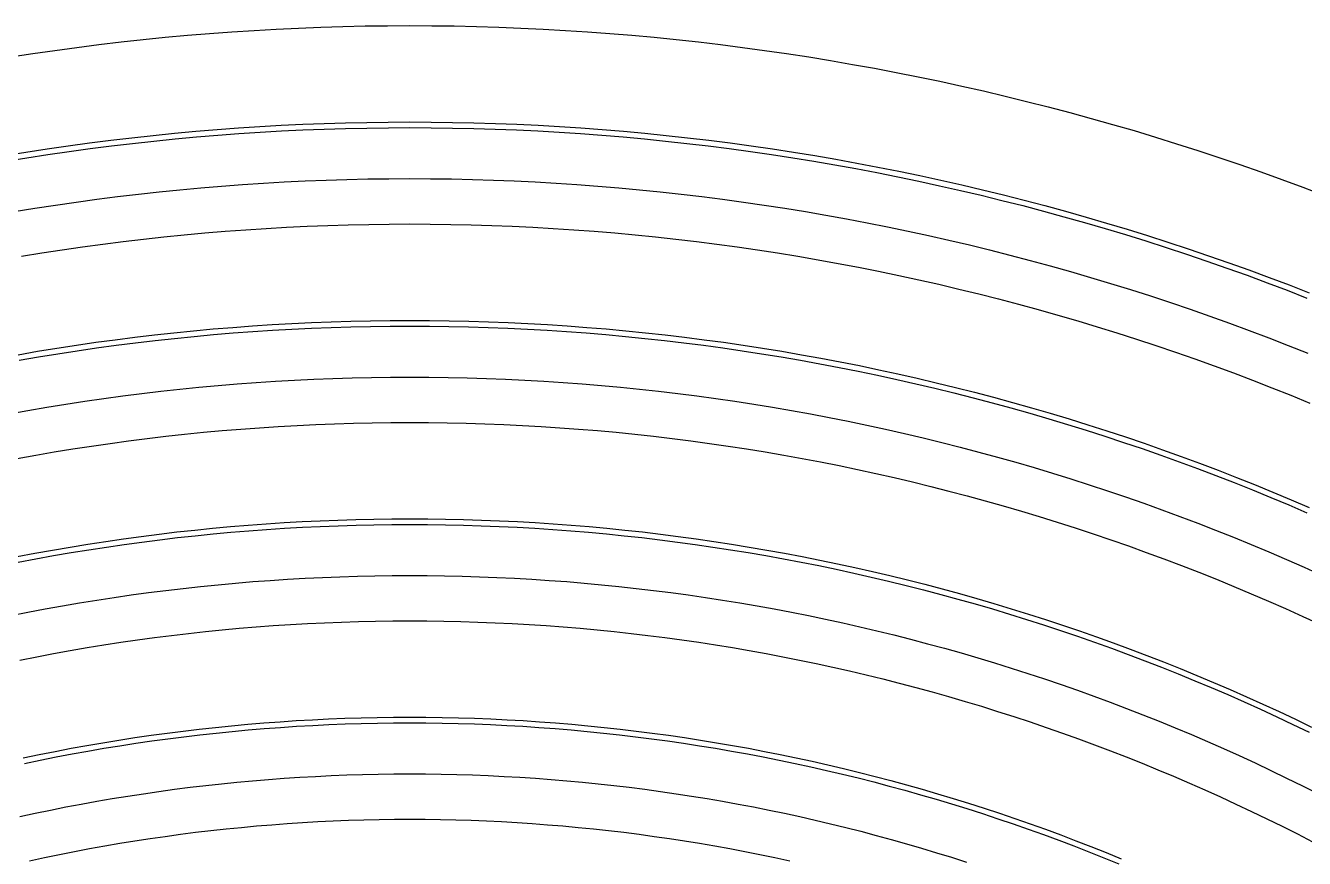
# Model space of a CAD drawing. Header units: metres. Extents: x 10 to 1210, y 10 to 2773.
# Drawn here: x 392.2 to 617.9, y 763.1 to 910 of the extents above; entities that cross this region are included whole.
import ezdxf

# ---------------------------------------------------------------- set-up
doc = ezdxf.new("R2010")
doc.units = ezdxf.units.M
for name, color, linetype in [('ACIKLIK', 5, 'Continuous'), ('CAM_SABLON', 4, 'Continuous'), ('DIS_KENAR_V91_Z3', 1, 'Continuous'), ('LAMBA_T4_Z4', 3, 'Continuous')]:
    doc.layers.add(name, color=color, linetype=linetype)

msp = doc.modelspace()

# ---------------------------------------------------------------- linework, layer by layer
at = {"layer": 'ACIKLIK'}
for points in [[(390.18, 877.2), (393.83, 877.79), (397.48, 878.35), (401.13, 878.88), (404.79, 879.38), (408.45, 879.85), (412.12, 880.28), (415.78, 880.68), (419.46, 881.05), (423.13, 881.39), (426.81, 881.7), (430.49, 881.97), (434.18, 882.21), (437.86, 882.42), (441.55, 882.6), (445.24, 882.74), (448.93, 882.85), (452.62, 882.94), (456.31, 882.98), (460, 883), (463.69, 882.98), (467.38, 882.94), (471.07, 882.85), (474.76, 882.74), (478.45, 882.6), (482.14, 882.42), (485.82, 882.21), (489.51, 881.97), (493.19, 881.7), (496.87, 881.39), (500.54, 881.05), (504.22, 880.68), (507.88, 880.28), (511.55, 879.85), (515.21, 879.38), (518.87, 878.88), (522.52, 878.35), (526.17, 877.79), (529.82, 877.2), (533.45, 876.57), (537.09, 875.92), (540.71, 875.23), (544.33, 874.51), (547.95, 873.76), (551.55, 872.97), (555.15, 872.16), (558.75, 871.31), (562.33, 870.43), (565.91, 869.53), (569.48, 868.59), (573.04, 867.62), (576.59, 866.61), (580.14, 865.58), (583.67, 864.52), (587.2, 863.42), (590.71, 862.3), (594.22, 861.14), (597.72, 859.95), (601.2, 858.74), (604.67, 857.49), (608.14, 856.21), (611.59, 854.9), (615.03, 853.57), (618.46, 852.2)], [(389.29, 841.5), (392.62, 842.11), (395.96, 842.68), (399.3, 843.22), (402.65, 843.74), (406, 844.22), (409.36, 844.68), (412.71, 845.11), (416.08, 845.51), (419.44, 845.87), (422.81, 846.21), (426.18, 846.52), (429.56, 846.8), (432.93, 847.05), (436.31, 847.28), (439.69, 847.47), (443.08, 847.63), (446.46, 847.76), (449.84, 847.87), (453.23, 847.94), (456.61, 847.98), (460, 848), (463.39, 847.98), (466.77, 847.94), (470.16, 847.87), (473.54, 847.76), (476.92, 847.63), (480.31, 847.47), (483.69, 847.28), (487.07, 847.05), (490.44, 846.8), (493.82, 846.52), (497.19, 846.21), (500.56, 845.87), (503.92, 845.51), (507.29, 845.11), (510.64, 844.68), (514, 844.22), (517.35, 843.74), (520.7, 843.22), (524.04, 842.68), (527.38, 842.11), (530.71, 841.5), (534.03, 840.87), (537.35, 840.21), (540.67, 839.52), (543.98, 838.8), (547.28, 838.06), (550.58, 837.28), (553.87, 836.47), (557.15, 835.64), (560.42, 834.78), (563.69, 833.89), (566.95, 832.97), (570.2, 832.02), (573.44, 831.05), (576.67, 830.04), (579.9, 829.01), (583.11, 827.95), (586.32, 826.86), (589.52, 825.74), (592.7, 824.6), (595.88, 823.43), (599.05, 822.23), (602.2, 821), (605.35, 819.75), (608.48, 818.47), (611.6, 817.16), (614.71, 815.82), (617.81, 814.46), (620.9, 813.06)], [(389.62, 805.91), (392.64, 806.51), (395.67, 807.09), (398.7, 807.64), (401.74, 808.16), (404.78, 808.65), (407.82, 809.12), (410.87, 809.56), (413.92, 809.98), (416.98, 810.37), (420.04, 810.73), (423.1, 811.07), (426.17, 811.37), (429.23, 811.66), (432.3, 811.91), (435.38, 812.14), (438.45, 812.34), (441.53, 812.52), (444.6, 812.66), (447.68, 812.78), (450.76, 812.88), (453.84, 812.95), (456.92, 812.99), (460, 813), (463.08, 812.99), (466.16, 812.95), (469.24, 812.88), (472.32, 812.78), (475.4, 812.66), (478.47, 812.52), (481.55, 812.34), (484.62, 812.14), (487.7, 811.91), (490.77, 811.66), (493.83, 811.37), (496.9, 811.07), (499.96, 810.73), (503.02, 810.37), (506.08, 809.98), (509.13, 809.56), (512.18, 809.12), (515.22, 808.65), (518.26, 808.16), (521.3, 807.64), (524.33, 807.09), (527.36, 806.51), (530.38, 805.91), (533.39, 805.29), (536.4, 804.63), (539.41, 803.95), (542.41, 803.25), (545.4, 802.51), (548.38, 801.76), (551.36, 800.97), (554.34, 800.16), (557.3, 799.33), (560.26, 798.46), (563.21, 797.58), (566.15, 796.66), (569.08, 795.72), (572.01, 794.76), (574.93, 793.77), (577.83, 792.75), (580.73, 791.71), (583.62, 790.65), (586.5, 789.55), (589.37, 788.44), (592.24, 787.3), (595.09, 786.13), (597.93, 784.94), (600.76, 783.72), (603.58, 782.48), (606.39, 781.22), (609.18, 779.93), (611.97, 778.61), (614.74, 777.27), (617.51, 775.91), (620.26, 774.53)], [(391.17, 770.46), (393.88, 771.05), (396.6, 771.62), (399.32, 772.16), (402.05, 772.67), (404.78, 773.17), (407.51, 773.64), (410.25, 774.08), (413, 774.51), (415.74, 774.9), (418.49, 775.28), (421.25, 775.63), (424, 775.96), (426.76, 776.26), (429.52, 776.54), (432.28, 776.79), (435.05, 777.02), (437.82, 777.23), (440.59, 777.41), (443.36, 777.56), (446.13, 777.7), (448.9, 777.81), (451.68, 777.89), (454.45, 777.95), (457.22, 777.99), (460, 778), (462.78, 777.99), (465.55, 777.95), (468.32, 777.89), (471.1, 777.81), (473.87, 777.7), (476.64, 777.56), (479.41, 777.41), (482.18, 777.23), (484.95, 777.02), (487.72, 776.79), (490.48, 776.54), (493.24, 776.26), (496, 775.96), (498.75, 775.63), (501.51, 775.28), (504.26, 774.9), (507, 774.51), (509.75, 774.08), (512.49, 773.64), (515.22, 773.17), (517.95, 772.67), (520.68, 772.16), (523.4, 771.62), (526.12, 771.05), (528.83, 770.46), (531.53, 769.85), (534.24, 769.21), (536.93, 768.55), (539.62, 767.87), (542.3, 767.16), (544.98, 766.43), (547.65, 765.68), (550.32, 764.9), (552.97, 764.1), (555.62, 763.28), (558.27, 762.44)]]:
    msp.add_lwpolyline(points, dxfattribs=at)
at = {"layer": 'CAM_SABLON'}
for points in [[(388.7, 886.08), (392.42, 886.68), (396.15, 887.25), (399.88, 887.8), (403.61, 888.3), (407.35, 888.78), (411.1, 889.22), (414.84, 889.63), (418.59, 890.01), (422.35, 890.36), (426.11, 890.67), (429.87, 890.95), (433.63, 891.19), (437.39, 891.41), (441.16, 891.59), (444.92, 891.74), (448.69, 891.85), (452.46, 891.93), (456.23, 891.98), (460, 892), (463.77, 891.98), (467.54, 891.93), (471.31, 891.85), (475.08, 891.74), (478.84, 891.59), (482.61, 891.41), (486.37, 891.19), (490.13, 890.95), (493.89, 890.67), (497.65, 890.36), (501.41, 890.01), (505.16, 889.63), (508.9, 889.22), (512.65, 888.78), (516.39, 888.3), (520.12, 887.8), (523.85, 887.25), (527.58, 886.68), (531.3, 886.08), (535.02, 885.44), (538.73, 884.77), (542.43, 884.06), (546.13, 883.33), (549.82, 882.56), (553.5, 881.76), (557.18, 880.93), (560.85, 880.06), (564.51, 879.17), (568.16, 878.24), (571.81, 877.28), (575.45, 876.29), (579.08, 875.26), (582.69, 874.21), (586.3, 873.12), (589.9, 872.01), (593.5, 870.86), (597.08, 869.68), (600.65, 868.46), (604.2, 867.22), (607.75, 865.95), (611.29, 864.64), (614.81, 863.31), (618.33, 861.94)], [(391.06, 850.97), (394.48, 851.56), (397.9, 852.11), (401.32, 852.64), (404.75, 853.14), (408.18, 853.6), (411.62, 854.04), (415.06, 854.45), (418.5, 854.83), (421.95, 855.17), (425.4, 855.49), (428.85, 855.78), (432.31, 856.03), (435.76, 856.26), (439.22, 856.46), (442.68, 856.62), (446.14, 856.76), (449.61, 856.86), (453.07, 856.94), (456.54, 856.98), (460, 857), (463.46, 856.98), (466.93, 856.94), (470.39, 856.86), (473.86, 856.76), (477.32, 856.62), (480.78, 856.46), (484.24, 856.26), (487.69, 856.03), (491.15, 855.78), (494.6, 855.49), (498.05, 855.17), (501.5, 854.83), (504.94, 854.45), (508.38, 854.04), (511.82, 853.6), (515.25, 853.14), (518.68, 852.64), (522.1, 852.11), (525.52, 851.56), (528.94, 850.97), (532.35, 850.35), (535.75, 849.71), (539.15, 849.03), (542.54, 848.32), (545.93, 847.59), (549.31, 846.82), (552.68, 846.03), (556.04, 845.21), (559.4, 844.35), (562.75, 843.47), (566.09, 842.56), (569.43, 841.62), (572.75, 840.65), (576.07, 839.65), (579.38, 838.63), (582.68, 837.57), (585.97, 836.48), (589.25, 835.37), (592.52, 834.23), (595.78, 833.06), (599.03, 831.86), (602.27, 830.63), (605.5, 829.38), (608.72, 828.09), (611.93, 826.78), (615.12, 825.44), (618.3, 824.07)], [(390.93, 815.35), (394.03, 815.94), (397.14, 816.5), (400.25, 817.04), (403.37, 817.54), (406.49, 818.02), (409.62, 818.48), (412.75, 818.9), (415.88, 819.3), (419.02, 819.67), (422.16, 820.02), (425.3, 820.33), (428.45, 820.62), (431.6, 820.88), (434.75, 821.12), (437.9, 821.32), (441.05, 821.5), (444.21, 821.66), (447.37, 821.78), (450.52, 821.88), (453.68, 821.94), (456.84, 821.99), (460, 822), (463.16, 821.99), (466.32, 821.94), (469.48, 821.88), (472.63, 821.78), (475.79, 821.66), (478.95, 821.5), (482.1, 821.32), (485.25, 821.12), (488.4, 820.88), (491.55, 820.62), (494.7, 820.33), (497.84, 820.02), (500.98, 819.67), (504.12, 819.3), (507.25, 818.9), (510.38, 818.48), (513.51, 818.02), (516.63, 817.54), (519.75, 817.04), (522.86, 816.5), (525.97, 815.94), (529.07, 815.35), (532.17, 814.73), (535.26, 814.09), (538.35, 813.42), (541.43, 812.72), (544.51, 812), (547.58, 811.25), (550.64, 810.47), (553.69, 809.66), (556.74, 808.83), (559.78, 807.98), (562.81, 807.09), (565.84, 806.18), (568.86, 805.25), (571.86, 804.28), (574.86, 803.29), (577.86, 802.28), (580.84, 801.24), (583.81, 800.17), (586.78, 799.08), (589.73, 797.96), (592.67, 796.81), (595.61, 795.64), (598.53, 794.44), (601.44, 793.22), (604.35, 791.98), (607.24, 790.7), (610.12, 789.41), (612.99, 788.08), (615.84, 786.74), (618.69, 785.36)], [(392.01, 779.85), (394.81, 780.44), (397.61, 780.99), (400.41, 781.52), (403.22, 782.03), (406.03, 782.52), (408.85, 782.97), (411.67, 783.41), (414.49, 783.82), (417.32, 784.2), (420.15, 784.56), (422.98, 784.9), (425.82, 785.21), (428.66, 785.49), (431.5, 785.76), (434.34, 785.99), (437.19, 786.2), (440.04, 786.39), (442.89, 786.55), (445.74, 786.69), (448.59, 786.8), (451.44, 786.89), (454.29, 786.95), (457.15, 786.99), (460, 787), (462.85, 786.99), (465.71, 786.95), (468.56, 786.89), (471.41, 786.8), (474.26, 786.69), (477.11, 786.55), (479.96, 786.39), (482.81, 786.2), (485.66, 785.99), (488.5, 785.76), (491.34, 785.49), (494.18, 785.21), (497.02, 784.9), (499.85, 784.56), (502.68, 784.2), (505.51, 783.82), (508.33, 783.41), (511.15, 782.97), (513.97, 782.52), (516.78, 782.03), (519.59, 781.52), (522.39, 780.99), (525.19, 780.44), (527.99, 779.85), (530.78, 779.25), (533.56, 778.62), (536.34, 777.96), (539.11, 777.29), (541.87, 776.58), (544.63, 775.86), (547.39, 775.11), (550.13, 774.33), (552.87, 773.53), (555.61, 772.71), (558.33, 771.87), (561.05, 771), (563.76, 770.1), (566.46, 769.18), (569.15, 768.24), (571.84, 767.28), (574.52, 766.29), (577.19, 765.28), (579.85, 764.25), (582.5, 763.19), (585.14, 762.11)]]:
    msp.add_lwpolyline(points, dxfattribs=at)
at = {"layer": 'DIS_KENAR_V91_Z3'}
for points in [[(389.6, 904.46), (393.49, 905.06), (397.37, 905.62), (401.26, 906.15), (405.16, 906.65), (409.06, 907.11), (412.96, 907.53), (416.87, 907.93), (420.78, 908.29), (424.69, 908.61), (428.61, 908.9), (432.53, 909.16), (436.45, 909.38), (440.37, 909.57), (444.3, 909.73), (448.22, 909.85), (452.15, 909.93), (456.07, 909.98), (460, 910), (463.93, 909.98), (467.85, 909.93), (471.78, 909.85), (475.7, 909.73), (479.63, 909.57), (483.55, 909.38), (487.47, 909.16), (491.39, 908.9), (495.31, 908.61), (499.22, 908.29), (503.13, 907.93), (507.04, 907.53), (510.94, 907.11), (514.84, 906.65), (518.74, 906.15), (522.63, 905.62), (526.51, 905.06), (530.4, 904.46), (534.27, 903.83), (538.14, 903.16), (542.01, 902.46), (545.86, 901.73), (549.72, 900.97), (553.56, 900.17), (557.4, 899.33), (561.23, 898.47), (565.05, 897.57), (568.86, 896.63), (572.67, 895.67), (576.47, 894.67), (580.26, 893.63), (584.04, 892.57), (587.81, 891.47), (591.57, 890.34), (595.32, 889.17), (599.06, 887.98), (602.79, 886.75), (606.51, 885.48), (610.21, 884.19), (613.91, 882.86), (617.59, 881.5), (621.27, 880.11)], [(391.51, 869.31), (395.08, 869.89), (398.66, 870.44), (402.24, 870.96), (405.83, 871.45), (409.42, 871.91), (413.02, 872.33), (416.62, 872.73), (420.22, 873.09), (423.83, 873.42), (427.44, 873.72), (431.05, 873.99), (434.66, 874.23), (438.28, 874.43), (441.9, 874.61), (445.52, 874.75), (449.14, 874.86), (452.76, 874.94), (456.38, 874.98), (460, 875), (463.62, 874.98), (467.24, 874.94), (470.86, 874.86), (474.48, 874.75), (478.1, 874.61), (481.72, 874.43), (485.34, 874.23), (488.95, 873.99), (492.56, 873.72), (496.17, 873.42), (499.78, 873.09), (503.38, 872.73), (506.98, 872.33), (510.58, 871.91), (514.17, 871.45), (517.76, 870.96), (521.34, 870.44), (524.92, 869.89), (528.49, 869.31), (532.06, 868.7), (535.63, 868.05), (539.19, 867.38), (542.74, 866.67), (546.28, 865.93), (549.82, 865.16), (553.35, 864.36), (556.88, 863.53), (560.4, 862.67), (563.91, 861.78), (567.41, 860.86), (570.9, 859.91), (574.39, 858.92), (577.87, 857.91), (581.33, 856.87), (584.79, 855.79), (588.24, 854.69), (591.68, 853.55), (595.11, 852.39), (598.53, 851.2), (601.94, 849.97), (605.34, 848.72), (608.72, 847.44), (612.1, 846.12), (615.46, 844.78), (618.81, 843.41)], [(390.75, 833.64), (394.01, 834.23), (397.28, 834.79), (400.55, 835.32), (403.83, 835.83), (407.11, 836.3), (410.4, 836.75), (413.69, 837.17), (416.98, 837.56), (420.28, 837.92), (423.58, 838.25), (426.88, 838.55), (430.19, 838.83), (433.49, 839.07), (436.8, 839.29), (440.11, 839.48), (443.42, 839.64), (446.74, 839.77), (450.05, 839.87), (453.37, 839.94), (456.68, 839.99), (460, 840), (463.32, 839.99), (466.63, 839.94), (469.95, 839.87), (473.26, 839.77), (476.58, 839.64), (479.89, 839.48), (483.2, 839.29), (486.51, 839.07), (489.81, 838.83), (493.12, 838.55), (496.42, 838.25), (499.72, 837.92), (503.02, 837.56), (506.31, 837.17), (509.6, 836.75), (512.89, 836.3), (516.17, 835.83), (519.45, 835.32), (522.72, 834.79), (525.99, 834.23), (529.25, 833.64), (532.51, 833.02), (535.76, 832.37), (539.01, 831.7), (542.25, 830.99), (545.48, 830.26), (548.71, 829.5), (551.93, 828.71), (555.14, 827.9), (558.35, 827.05), (561.55, 826.18), (564.74, 825.28), (567.93, 824.35), (571.1, 823.4), (574.27, 822.41), (577.43, 821.4), (580.58, 820.36), (583.72, 819.3), (586.85, 818.2), (589.97, 817.08), (593.08, 815.94), (596.18, 814.76), (599.27, 813.56), (602.35, 812.33), (605.42, 811.07), (608.48, 809.79), (611.52, 808.48), (614.56, 807.15), (617.58, 805.79), (620.59, 804.4)], [(391.22, 798.07), (394.17, 798.66), (397.13, 799.22), (400.09, 799.76), (403.06, 800.27), (406.03, 800.75), (409.01, 801.21), (411.99, 801.64), (414.97, 802.05), (417.96, 802.43), (420.94, 802.78), (423.94, 803.11), (426.93, 803.41), (429.93, 803.69), (432.93, 803.94), (435.93, 804.16), (438.94, 804.36), (441.94, 804.53), (444.95, 804.67), (447.96, 804.79), (450.97, 804.88), (453.98, 804.95), (456.99, 804.99), (460, 805), (463.01, 804.99), (466.02, 804.95), (469.03, 804.88), (472.04, 804.79), (475.05, 804.67), (478.06, 804.53), (481.06, 804.36), (484.07, 804.16), (487.07, 803.94), (490.07, 803.69), (493.07, 803.41), (496.06, 803.11), (499.06, 802.78), (502.04, 802.43), (505.03, 802.05), (508.01, 801.64), (510.99, 801.21), (513.97, 800.75), (516.94, 800.27), (519.91, 799.76), (522.87, 799.22), (525.83, 798.66), (528.78, 798.07), (531.73, 797.46), (534.67, 796.82), (537.61, 796.16), (540.54, 795.47), (543.46, 794.75), (546.38, 794.01), (549.29, 793.24), (552.2, 792.45), (555.09, 791.64), (557.99, 790.79), (560.87, 789.93), (563.74, 789.03), (566.61, 788.11), (569.47, 787.17), (572.32, 786.2), (575.16, 785.21), (578, 784.19), (580.82, 783.15), (583.64, 782.09), (586.44, 780.99), (589.24, 779.88), (592.03, 778.74), (594.8, 777.57), (597.57, 776.39), (600.32, 775.17), (603.07, 773.94), (605.8, 772.68), (608.53, 771.39), (611.24, 770.08), (613.94, 768.75), (616.63, 767.4), (619.3, 766.02)], [(392.9, 762.65), (395.55, 763.23), (398.2, 763.78), (400.85, 764.3), (403.51, 764.81), (406.17, 765.29), (408.84, 765.75), (411.51, 766.18), (414.18, 766.59), (416.86, 766.98), (419.54, 767.35), (422.22, 767.69), (424.91, 768.01), (427.6, 768.3), (430.29, 768.57), (432.98, 768.82), (435.68, 769.04), (438.38, 769.24), (441.07, 769.42), (443.78, 769.58), (446.48, 769.7), (449.18, 769.81), (451.89, 769.89), (454.59, 769.95), (457.29, 769.99), (460, 770), (462.71, 769.99), (465.41, 769.95), (468.11, 769.89), (470.82, 769.81), (473.52, 769.7), (476.22, 769.58), (478.93, 769.42), (481.62, 769.24), (484.32, 769.04), (487.02, 768.82), (489.71, 768.57), (492.4, 768.3), (495.09, 768.01), (497.78, 767.69), (500.46, 767.35), (503.14, 766.98), (505.82, 766.59), (508.49, 766.18), (511.16, 765.75), (513.83, 765.29), (516.49, 764.81), (519.15, 764.3), (521.8, 763.78), (524.45, 763.23), (527.1, 762.65)]]:
    msp.add_lwpolyline(points, dxfattribs=at)
at = {"layer": 'LAMBA_T4_Z4'}
for points in [[(388.53, 887.06), (392.26, 887.67), (396, 888.24), (399.74, 888.79), (403.48, 889.3), (407.23, 889.77), (410.98, 890.22), (414.74, 890.63), (418.5, 891.01), (422.26, 891.35), (426.03, 891.67), (429.8, 891.95), (433.57, 892.19), (437.34, 892.41), (441.11, 892.59), (444.89, 892.74), (448.67, 892.85), (452.44, 892.93), (456.22, 892.98), (460, 893), (463.78, 892.98), (467.56, 892.93), (471.33, 892.85), (475.11, 892.74), (478.89, 892.59), (482.66, 892.41), (486.43, 892.19), (490.2, 891.95), (493.97, 891.67), (497.74, 891.35), (501.5, 891.01), (505.26, 890.63), (509.02, 890.22), (512.77, 889.77), (516.52, 889.3), (520.26, 888.79), (524, 888.24), (527.74, 887.67), (531.47, 887.06), (535.19, 886.42), (538.91, 885.75), (542.62, 885.04), (546.33, 884.31), (550.03, 883.54), (553.72, 882.74), (557.4, 881.9), (561.08, 881.04), (564.75, 880.14), (568.41, 879.21), (572.07, 878.25), (575.71, 877.25), (579.35, 876.23), (582.98, 875.17), (586.6, 874.08), (590.21, 872.96), (593.8, 871.81), (597.39, 870.62), (600.97, 869.41), (604.54, 868.16), (608.09, 866.89), (611.64, 865.58), (615.17, 864.24), (618.69, 862.87)], [(390.89, 851.95), (394.31, 852.54), (397.74, 853.1), (401.17, 853.63), (404.61, 854.13), (408.05, 854.59), (411.5, 855.03), (414.95, 855.44), (418.4, 855.82), (421.85, 856.17), (425.31, 856.49), (428.77, 856.77), (432.24, 857.03), (435.7, 857.26), (439.17, 857.45), (442.64, 857.62), (446.11, 857.76), (449.58, 857.86), (453.05, 857.94), (456.53, 857.98), (460, 858), (463.47, 857.98), (466.95, 857.94), (470.42, 857.86), (473.89, 857.76), (477.36, 857.62), (480.83, 857.45), (484.3, 857.26), (487.76, 857.03), (491.23, 856.77), (494.69, 856.49), (498.15, 856.17), (501.6, 855.82), (505.05, 855.44), (508.5, 855.03), (511.95, 854.59), (515.39, 854.13), (518.83, 853.63), (522.26, 853.1), (525.69, 852.54), (529.11, 851.95), (532.53, 851.34), (535.94, 850.69), (539.35, 850.01), (542.75, 849.3), (546.14, 848.57), (549.53, 847.8), (552.91, 847), (556.28, 846.18), (559.65, 845.32), (563.01, 844.44), (566.36, 843.52), (569.7, 842.58), (573.04, 841.61), (576.36, 840.61), (579.68, 839.58), (582.99, 838.52), (586.29, 837.43), (589.58, 836.32), (592.86, 835.17), (596.12, 834), (599.38, 832.8), (602.63, 831.56), (605.87, 830.31), (609.09, 829.02), (612.31, 827.7), (615.51, 826.36), (618.7, 824.99)], [(390.74, 816.33), (393.85, 816.92), (396.97, 817.49), (400.09, 818.02), (403.21, 818.53), (406.35, 819.01), (409.48, 819.47), (412.62, 819.89), (415.76, 820.29), (418.91, 820.67), (422.06, 821.01), (425.21, 821.33), (428.36, 821.62), (431.52, 821.88), (434.68, 822.12), (437.84, 822.32), (441, 822.5), (444.17, 822.65), (447.33, 822.78), (450.5, 822.88), (453.66, 822.94), (456.83, 822.99), (460, 823), (463.17, 822.99), (466.34, 822.94), (469.5, 822.88), (472.67, 822.78), (475.83, 822.65), (479, 822.5), (482.16, 822.32), (485.32, 822.12), (488.48, 821.88), (491.64, 821.62), (494.79, 821.33), (497.94, 821.01), (501.09, 820.67), (504.24, 820.29), (507.38, 819.89), (510.52, 819.47), (513.65, 819.01), (516.79, 818.53), (519.91, 818.02), (523.03, 817.49), (526.15, 816.92), (529.26, 816.33), (532.37, 815.71), (535.47, 815.07), (538.57, 814.4), (541.66, 813.7), (544.74, 812.97), (547.82, 812.22), (550.89, 811.44), (553.95, 810.63), (557.01, 809.8), (560.06, 808.94), (563.1, 808.05), (566.13, 807.14), (569.16, 806.2), (572.17, 805.23), (575.18, 804.24), (578.18, 803.22), (581.17, 802.18), (584.15, 801.11), (587.13, 800.01), (590.09, 798.89), (593.04, 797.74), (595.98, 796.57), (598.91, 795.37), (601.84, 794.14), (604.75, 792.89), (607.65, 791.62), (610.53, 790.32), (613.41, 788.99), (616.28, 787.64), (619.13, 786.26)], [(391.8, 780.83), (394.61, 781.42), (397.41, 781.97), (400.23, 782.51), (403.04, 783.02), (405.86, 783.5), (408.69, 783.96), (411.52, 784.4), (414.35, 784.81), (417.19, 785.19), (420.03, 785.55), (422.87, 785.89), (425.71, 786.2), (428.56, 786.49), (431.41, 786.75), (434.27, 786.99), (437.12, 787.2), (439.98, 787.39), (442.83, 787.55), (445.69, 787.69), (448.55, 787.8), (451.41, 787.89), (454.28, 787.95), (457.14, 787.99), (460, 788), (462.86, 787.99), (465.72, 787.95), (468.59, 787.89), (471.45, 787.8), (474.31, 787.69), (477.17, 787.55), (480.02, 787.39), (482.88, 787.2), (485.73, 786.99), (488.59, 786.75), (491.44, 786.49), (494.29, 786.2), (497.13, 785.89), (499.97, 785.55), (502.81, 785.19), (505.65, 784.81), (508.48, 784.4), (511.31, 783.96), (514.14, 783.5), (516.96, 783.02), (519.77, 782.51), (522.59, 781.97), (525.39, 781.42), (528.2, 780.83), (530.99, 780.22), (533.78, 779.59), (536.57, 778.94), (539.35, 778.26), (542.12, 777.55), (544.89, 776.82), (547.65, 776.07), (550.41, 775.29), (553.16, 774.49), (555.9, 773.67), (558.63, 772.82), (561.36, 771.95), (564.08, 771.05), (566.79, 770.13), (569.49, 769.19), (572.18, 768.22), (574.87, 767.23), (577.54, 766.21), (580.21, 765.18), (582.87, 764.12), (585.52, 763.03)]]:
    msp.add_lwpolyline(points, dxfattribs=at)

doc.saveas('drawing.dxf')
